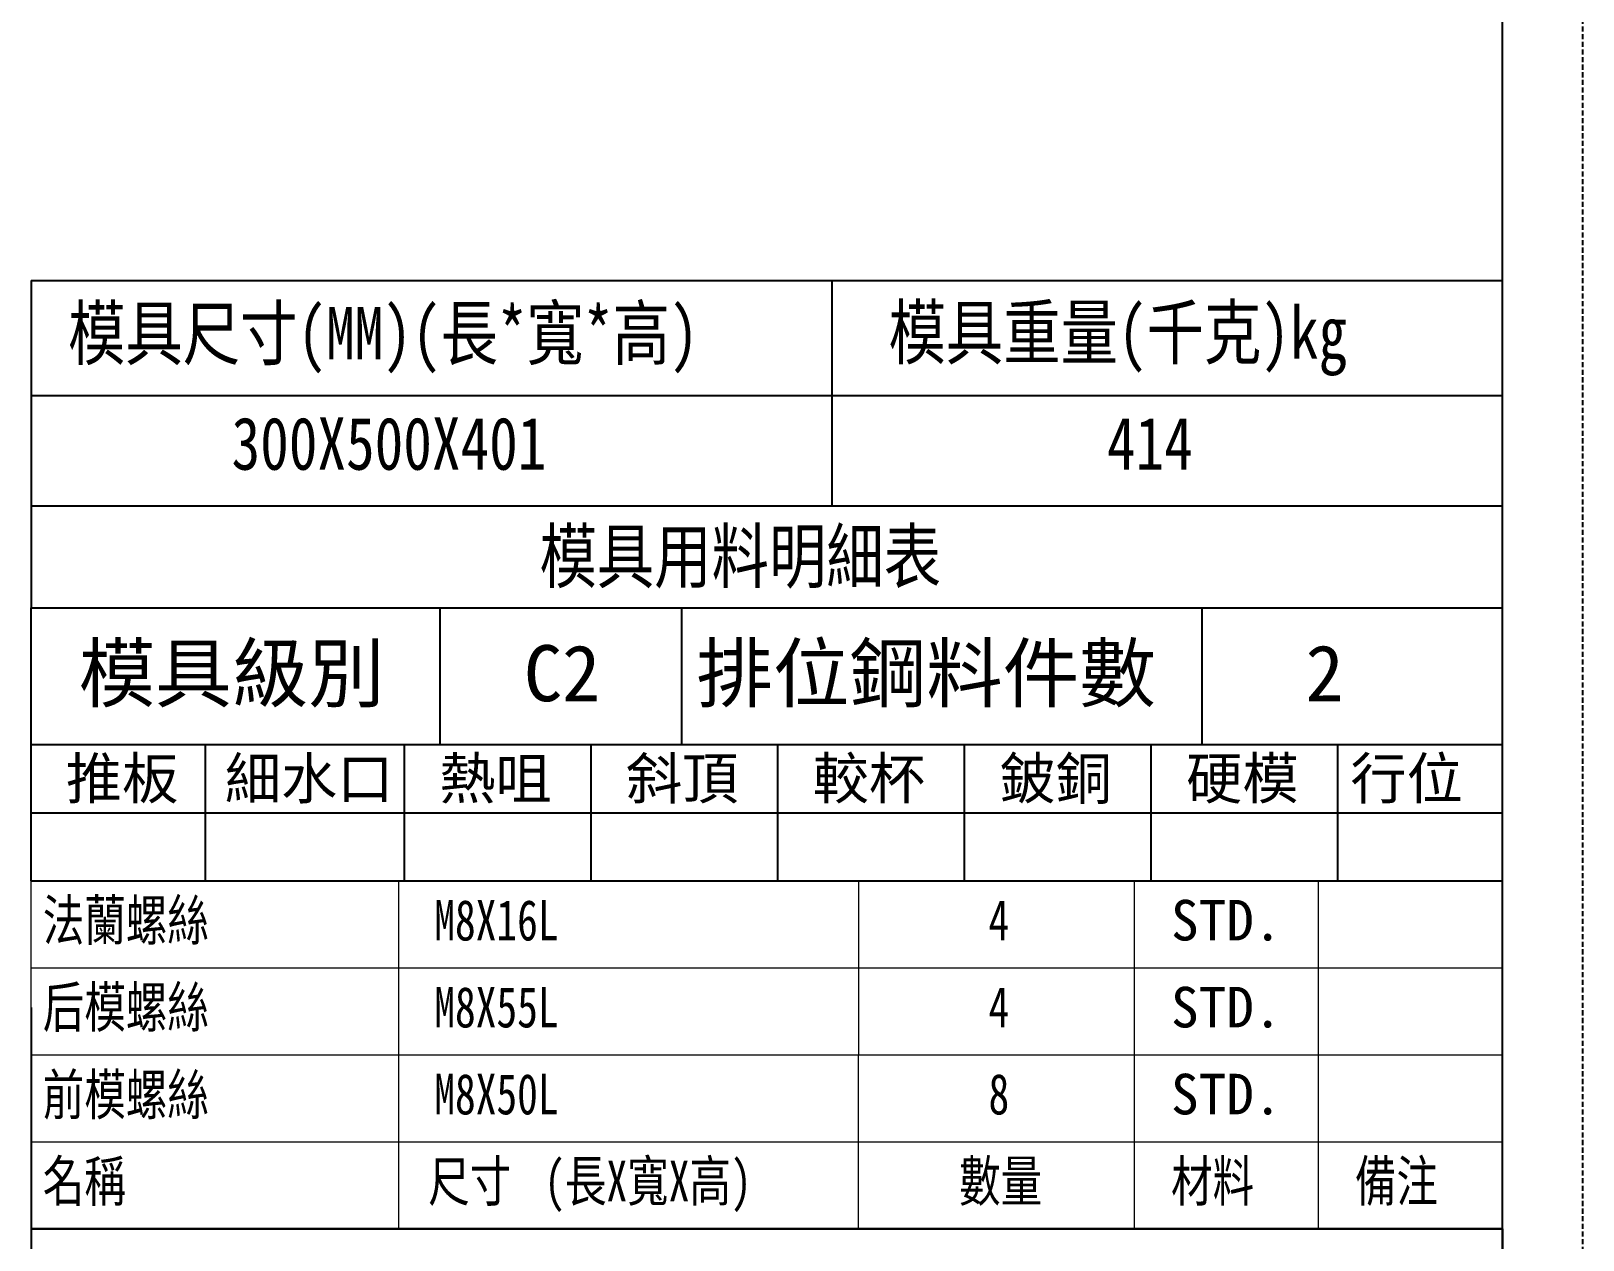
# Model space of a CAD drawing. Header units: inches. Extents: x 143011 to 144494, y -46023 to -44974.
# Drawn here: x 144189.2 to 144494.4, y -45812 to -45574.2 of the extents above; entities that cross this region are included whole.
import ezdxf

# ---------------------------------------------------------------- set-up
doc = ezdxf.new("R2010")
doc.units = ezdxf.units.IN
doc.header["$LTSCALE"] = 2
doc.header["$MEASUREMENT"] = 0
doc.linetypes.add('DASHED', pattern=[0.75, 0.5, -0.25])
doc.layers.get('0').update_dxf_attribs({"linetype": 'CONTINUOUS'})
doc.layers.add('A', color=7, linetype='CONTINUOUS')
doc.layers.add('dim', color=3, linetype='CONTINUOUS', lineweight=15)
doc.layers.add('MBOM-ASSIS-LAYER', color=71, linetype='CONTINUOUS', lineweight=9)
doc.styles.add('style1', font='mingliu.ttc', dxfattribs={"width": 0.75})
doc.styles.add('新字体', font='KAIU.TTF', dxfattribs={"width": 0.75})

msp = doc.modelspace()

# ---------------------------------------------------------------- linework, layer by layer
at = {"color": 0}
for p, q in [((144189.242, -45623.284), (144478.509, -45623.284)), ((144189.242, -45623.284), (144189.242, -45687.688)), ((144346.705, -45623.284), (144346.705, -45667.589)), ((144189.242, -45645.908), (144478.509, -45645.908))]:
    msp.add_line(p, q, dxfattribs=at)
for p, q in [((144478.509, -45687.688), (144478.509, -45623.284)), ((144189.242, -45667.589), (144478.509, -45667.589)), ((144189.242, -45687.688), (144478.509, -45687.688))]:
    msp.add_line(p, q)
at = {"layer": 'A', "linetype": 'DASHED'}
msp.add_line((144494.356, -46022.831), (144494.356, -44973.601), dxfattribs=at)
at = {"layer": 'A'}
for p, q in [((144478.511, -46006.987), (144478.511, -44989.446)), ((144189.242, -45687.688), (144478.509, -45687.688)), ((144189.242, -45741.386), (144189.242, -45687.688)), ((144269.654, -45714.537), (144269.654, -45687.688)), ((144317.212, -45714.537), (144317.212, -45687.688)), ((144419.459, -45714.537), (144419.459, -45687.688)), ((144478.512, -45741.386), (144478.509, -45687.688)), ((144189.242, -45714.537), (144478.509, -45714.537)), ((144189.242, -45714.537), (144430.298, -45714.537)), ((144223.509, -45741.386), (144223.509, -45714.537)), ((144262.657, -45741.386), (144262.657, -45714.537)), ((144299.364, -45741.386), (144299.364, -45714.537)), ((144336.072, -45741.386), (144336.072, -45714.537)), ((144372.779, -45741.386), (144372.779, -45714.537)), ((144409.487, -45741.386), (144409.487, -45714.537)), ((144446.194, -45741.386), (144446.194, -45714.537)), ((144189.242, -45727.961), (144478.509, -45727.961)), ((144189.242, -45741.386), (144478.514, -45741.386)), ((144189.24, -45766.264), (144189.24, -46006.987)), ((144189.24, -45809.801), (144478.511, -45809.801)), ((144478.512, -45809.801), (144189.24, -45809.801)), ((144478.511, -45809.801), (144478.511, -46006.987))]:
    msp.add_line(p, q, dxfattribs=at)
at = {"layer": 'MBOM-ASSIS-LAYER'}
for p, q in [((144189.24, -45741.386), (144478.512, -45741.386)), ((144189.24, -45741.386), (144478.512, -45741.386)), ((144189.24, -45809.801), (144189.24, -45741.386)), ((144261.558, -45809.801), (144261.558, -45741.386)), ((144351.955, -45809.801), (144351.956, -45741.386)), ((144406.193, -45809.801), (144406.194, -45741.386)), ((144442.352, -45809.801), (144442.353, -45741.386)), ((144478.512, -45809.801), (144478.514, -45741.386)), ((144189.24, -45758.489), (144478.512, -45758.489)), ((144189.239, -45775.593), (144478.51, -45775.593)), ((144189.24, -45792.697), (144478.511, -45792.697)), ((144189.24, -45809.801), (144478.511, -45809.801))]:
    msp.add_line(p, q, dxfattribs=at)

# ---------------------------------------------------------------- texts
at = {"layer": 'A', "style": 'style1'}
for s, height, p in [('模具級別', 11.038, (144198.569, -45706.042)), ('排位鋼料件數', 11.038, (144320.057, -45706.042)), ('C2', 11.038, (144286.132, -45706.042)), ('2', 11.038, (144439.814, -45706.042)), ('推板', 8.0945, (144196.096, -45725.265)), ('細水口', 8.0945, (144227.347, -45725.265)), ('熱咀', 8.0945, (144269.511, -45725.265)), ('斜頂', 8.0945, (144306.218, -45725.265)), ('較杯', 8.0945, (144342.925, -45725.265)), ('鈹銅', 8.0945, (144379.633, -45725.265)), ('硬模', 8.0945, (144416.34, -45725.265)), ('行位', 8.0945, (144448.655, -45725.265))]:
    msp.add_text(s, height=height, dxfattribs=at).set_placement(p)
at = {"layer": 'dim', "linetype": 'ByBlock', "style": 'style1', "width": 0.8}
for s, height, p in [('模具尺寸(MM)(長*寬*高)', 10.33875, (144196.492, -45638.807)), ('模具重量(千克)kg', 10.3388, (144357.805, -45638.666)), ('300X500X401', 10.33875, (144228.666, -45660.509)), ('414', 10.3388, (144400.778, -45660.509)), ('模具用料明細表', 10.3388, (144289.189, -45682.672))]:
    msp.add_text(s, height=height, dxfattribs=at).set_placement(p)
at = {"layer": 'MBOM-ASSIS-LAYER', "style": '新字体', "width": 0.75}
for s, height, p in [('法蘭螺絲', 7.9818, (144191.545, -45753.093)), ('M8X16L', 7.9818, (144268.52, -45753.093)), ('4', 7.982, (144377.488, -45753.093)), ('后模螺絲', 7.9818, (144191.545, -45770.196)), ('M8X55L', 7.9818, (144268.52, -45770.196)), ('4', 7.982, (144377.487, -45770.196)), ('前模螺絲', 7.9818, (144191.543, -45787.409)), ('M8X50L', 7.9818, (144268.52, -45787.3)), ('8', 7.982, (144377.487, -45787.3)), ('名稱', 7.9818, (144191.544, -45804.404)), ('尺寸', 7.9818, (144267.318, -45804.404)), ('(長X寬X高)', 7.9818, (144290.138, -45804.404)), ('數量', 7.9818, (144371.705, -45804.404)), ('材料', 7.9818, (144413.369, -45804.404)), ('備注', 7.9818, (144449.528, -45804.404))]:
    msp.add_text(s, height=height, dxfattribs=at).set_placement(p)
at = {"layer": 'MBOM-ASSIS-LAYER', "style": 'style1'}
for p in [(144413.37, -45753.093), (144413.37, -45770.196), (144413.37, -45787.3)]:
    msp.add_text('STD.', height=7.9818, dxfattribs=at).set_placement(p)

doc.saveas('drawing.dxf')
